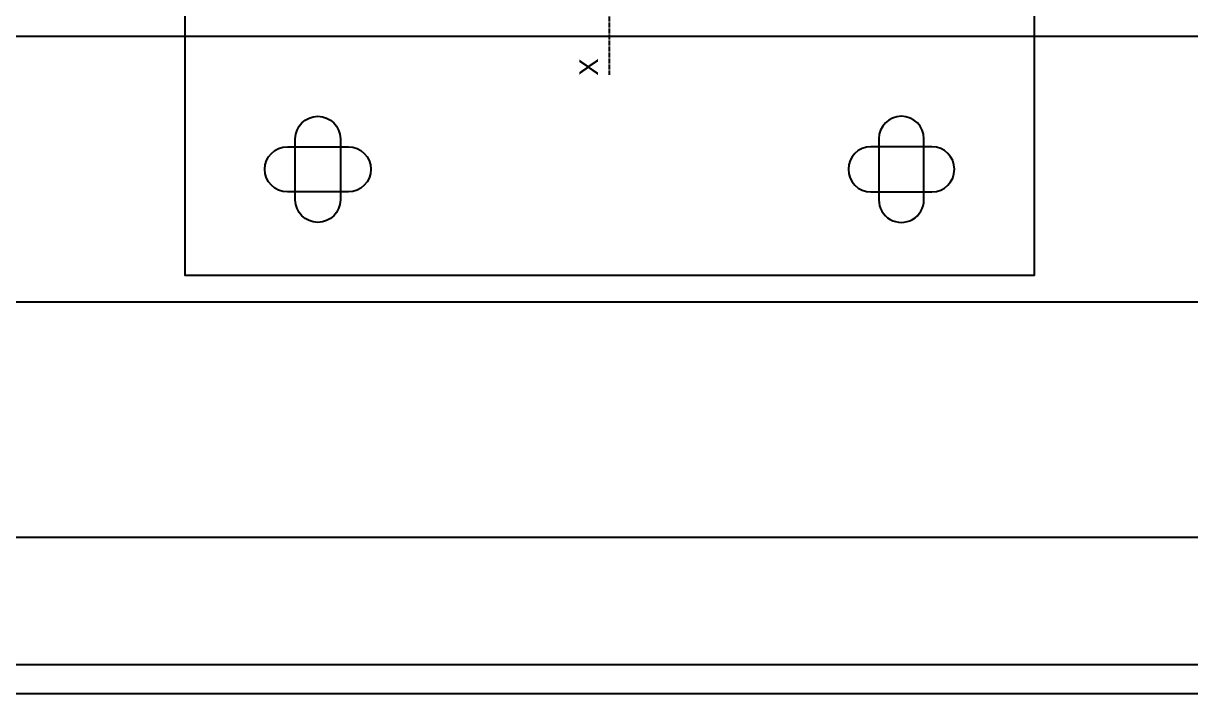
# Model space of a CAD drawing. Header units: millimetres. Extents: x 0 to 6126, y 0 to 4331.
# Drawn here: x 4021.5 to 4241.5, y 2549 to 2675.3 of the extents above; entities that cross this region are included whole.
import ezdxf

# ---------------------------------------------------------------- set-up
doc = ezdxf.new("R2010")
doc.units = ezdxf.units.MM
doc.linetypes.add('AXES2', pattern=[1.125, 0.75, -0.125, 0.125, -0.125])
doc.layers.add('AXE', color=80, linetype='AXES2')
doc.layers.add('CNC', color=7, linetype='Continuous')

# ---------------------------------------------------------------- blocks, each defined once
blk = doc.blocks.new('NCS250')
at = {"layer": 'AXE'}
blk.add_line((119.77, 72.04), (267.54, 72.04), dxfattribs=at)
at = {"layer": 'AXE', "insert": (119.58, 77.73), "char_height": 3.5, "width": 3.0661, "attachment_point": 1}
blk.add_mtext('{\\fArial|b0|i0|c0|p34;X}', dxfattribs=at)
blk = doc.blocks.new('ovan8.5x20')
at = {"layer": 'CNC', "color": 2, "lineweight": -3}
for p, q in [((5.75, 4.25), (-5.75, 4.25)), ((-5.75, -4.25), (5.75, -4.25))]:
    blk.add_line(p, q, dxfattribs=at)
for centre, start, end in [((-5.75, 0), 90, 270), ((5.75, 0), 270, 90)]:
    blk.add_arc(centre, 4.25, start, end, dxfattribs=at)

msp = doc.modelspace()

# ---------------------------------------------------------------- linework, layer by layer
at = {"color": 4, "ltscale": 3}
msp.add_lwpolyline([(4336.51, 3897.46), (3854.01, 3897.46), (3854.01, 2548.96), (4336.51, 2548.96)], close=True, dxfattribs=at)
at = {"color": 35, "ltscale": 3}
msp.add_lwpolyline([(4331.01, 3891.96), (3859.51, 3891.96), (3859.51, 2554.46), (4331.01, 2554.46)], close=True, dxfattribs=at)
at = {"color": 3, "ltscale": 3}
msp.add_lwpolyline([(4291.51, 3883.46), (3905.51, 3883.46), (3905.51, 2578.46), (4291.51, 2578.46)], close=True, dxfattribs=at)
at = {"ltscale": 3}
msp.add_lwpolyline([(4052, 3770.76), (4212, 3770.76), (4212, 2627.76), (4052, 2627.76)], close=True, dxfattribs=at)
at = {"color": 8, "ltscale": 3}
msp.add_lwpolyline([(3859.51, 2622.76), (4331.01, 2622.76), (4331.01, 2672.76), (3859.51, 2672.76)], close=True, dxfattribs=at)

# ---------------------------------------------------------------- block references
at = {"rotation": 90}
msp.add_blockref('NCS250', (4204.03, 2545.82), dxfattribs=at)
at = {"layer": 'CNC', "lineweight": -3, "xscale": -1}
for rotation in [90, 180]:
    msp.add_blockref('ovan8.5x20', (4077, 2647.76), dxfattribs=dict(at, rotation=rotation))
at = {"layer": 'CNC', "lineweight": -3}
for rotation in [270, 180]:
    msp.add_blockref('ovan8.5x20', (4187, 2647.76), dxfattribs=dict(at, rotation=rotation))

doc.saveas('drawing.dxf')
